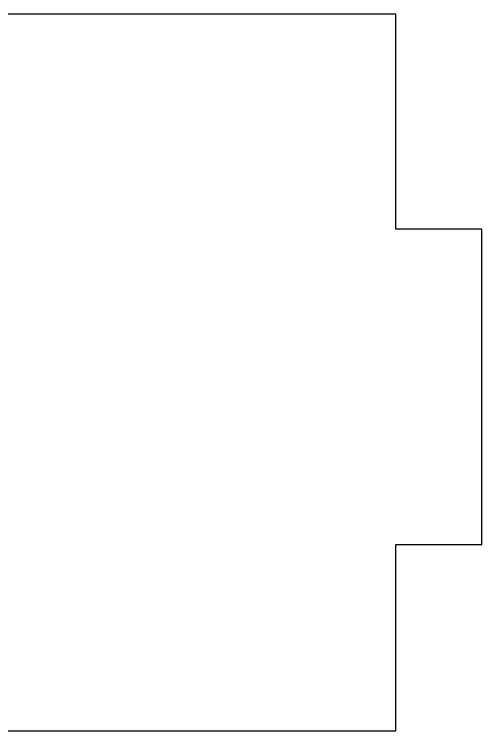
# Model space of a CAD drawing. Extents: x -49 to 228, y 26 to 250.
# Drawn here: x 71.24 to 87.57, y 195.89 to 220.89 of the extents above; entities that cross this region are included whole.
import ezdxf

# ---------------------------------------------------------------- set-up
doc = ezdxf.new("R2010")
doc.units = 0
doc.layers.add('Ebene_1', color=7, linetype='CONTINUOUS')

msp = doc.modelspace()

# ---------------------------------------------------------------- linework, layer by layer
at = {"layer": 'Ebene_1', "color": 1}
for p, q in [((84.568131, 220.890345), (-45.431871, 220.890345)), ((84.568131, 213.390333), (84.568131, 220.890345)), ((87.568, 213.390333), (84.568131, 213.390333)), ((87.568, 202.390334), (87.568, 213.390333)), ((84.568131, 195.890008), (84.568131, 202.390334)), ((84.568131, 202.390334), (87.568, 202.390334)), ((69.068132, 195.890008), (80.068132, 195.890008)), ((80.068132, 195.890008), (84.568131, 195.890008))]:
    msp.add_line(p, q, dxfattribs=at)

doc.saveas('drawing.dxf')
